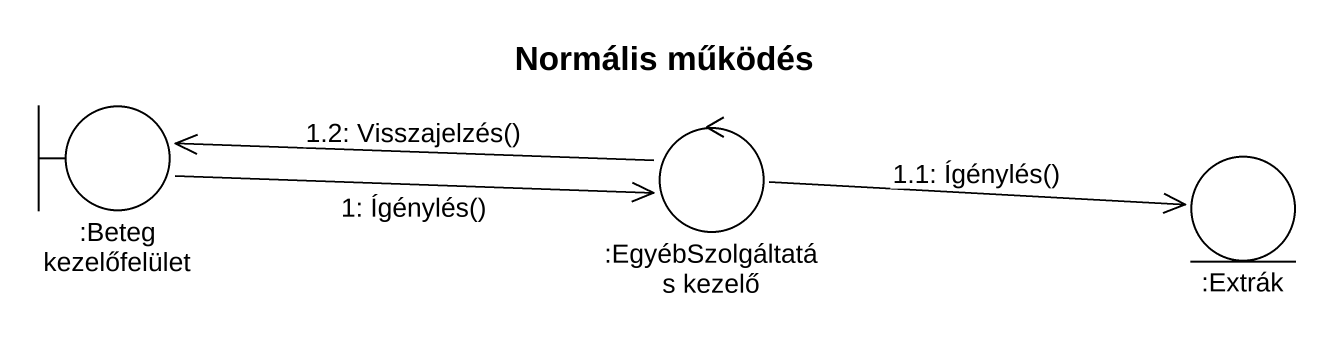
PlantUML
@startuml
title Normális működés
boundary ":Beteg kezelőfelület" as Beteg_kezelőfelület
control ":EgyébSzolgáltatás kezelő" as EgyébSzolgáltatás_kezelő
entity ":Extrák" as Extrák
Beteg_kezelőfelület -right-> EgyébSzolgáltatás_kezelő : 1: Ígénylés()
EgyébSzolgáltatás_kezelő -right-> Extrák : 1.1: Ígénylés()
EgyébSzolgáltatás_kezelő -left-> Beteg_kezelőfelület : 1.2: Visszajelzés()
@enduml
